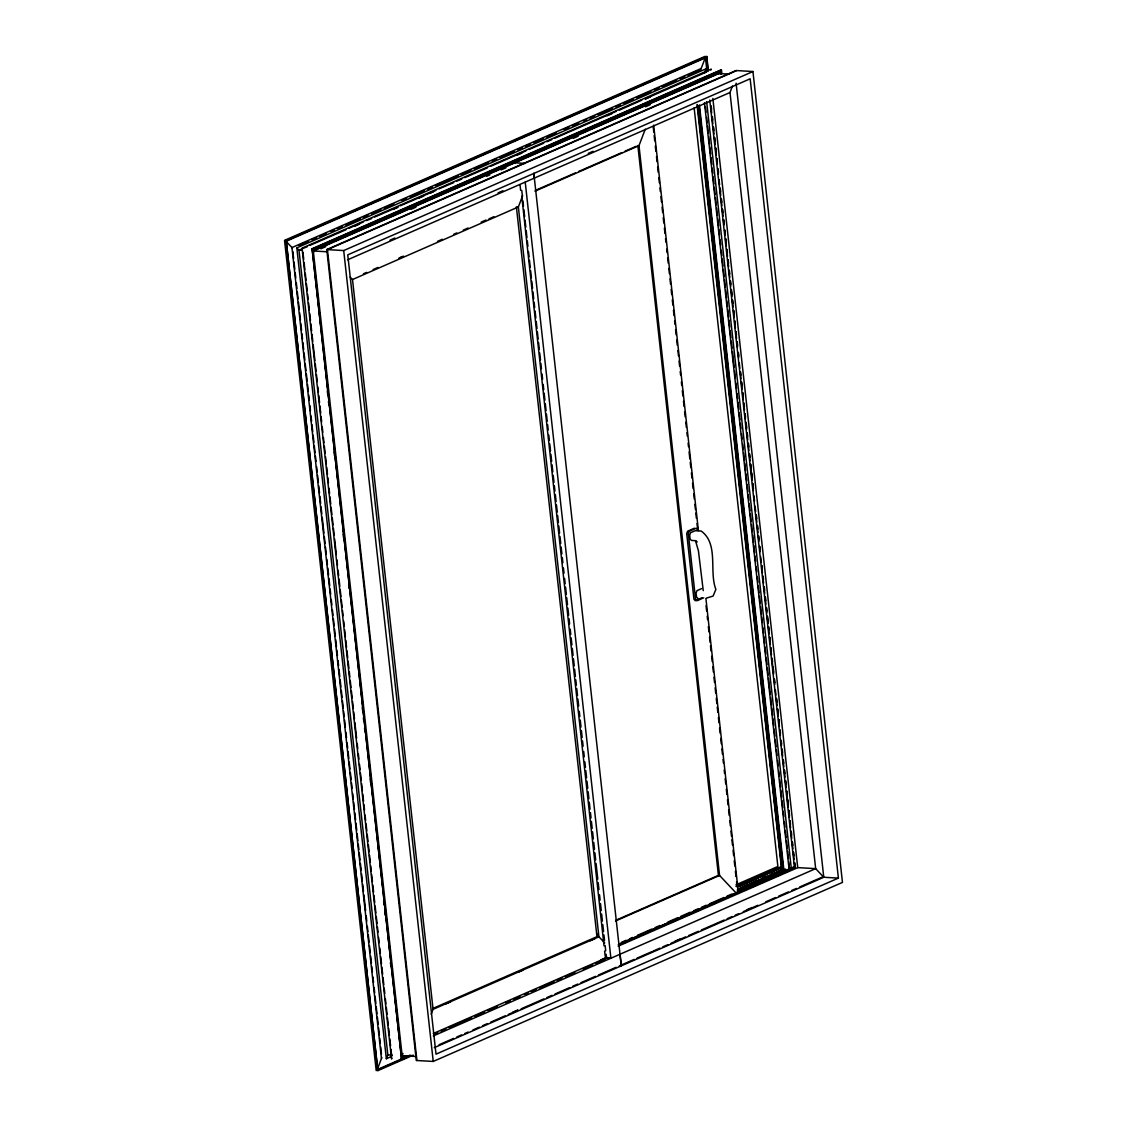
<?xml version="1.0" encoding="UTF-8"?>
<svg xmlns="http://www.w3.org/2000/svg" width="1127" height="1127" viewBox="0 0 1127 1127"><rect width="100%" height="100%" fill="white"/><g stroke="black" fill="none" stroke-linecap="round" stroke-linejoin="round"><path stroke-width="1.5" d="M521.759 196.253L604.044 945.905M522.66 195.647L518.35 206.974L598.916 936.776L604.706 942.919M645.236 129.239L638.995 145.651L719.561 875.454L736.34 893.26M292.485 248.137L285.737 240.967L705.417 57.364L700.797 69.494L687.935 75.129M707.939 71.395L706.756 56.449L286.173 240.46L377.827 1070.65L413.271 1055.14M704.572 72.692L706.051 68.817L296.824 247.841L386.35 1058.732L391.182 1056.619M710.883 70.085L711.25 69.113L302.036 248.151L391.548 1059.042L391.928 1058.07M718.772 73.833L719.998 70.621L311.686 249.25L313.996 251.715M721.35 74.171L721.336 69.705L312.109 248.743L401.635 1059.619L411.299 1055.393M838.403 878.102L436.008 1054.154L347.764 254.857L750.159 78.805L838.403 878.102L823.767 877.257L815.666 868.649L729.986 92.513L732.437 86.046M381.842 1057.478L377.221 1069.622L376.827 1066.128M377.827 1070.65L286.173 240.46M386.35 1058.732L387.829 1054.858L298.979 250.138L296.824 247.841M401.649 1056.985L403.001 1053.421M401.635 1059.619L312.109 248.743M431.218 1014.187L433.078 1009.341L352.497 279.538L350.187 277.073M781.096 869.156L782.476 870.002L782.18 867.297L739.143 886.301M701.543 588.632L696.993 590.647L696.077 593.084L696.514 596.944L697.867 598.367M705.136 56.35L284.539 240.361L376.193 1070.551L410.355 1055.605M286.709 241.023L706.39 57.421M701.163 68.522L291.949 247.56L381.461 1058.45M298.909 245.32L308.559 241.108M311.77 239.699L316.602 237.586M319.814 236.177L326.238 233.374M331.07 231.26L334.282 229.852M337.494 228.443L342.312 226.33M345.538 224.935L360.006 218.596M363.218 217.187L368.036 215.088M371.248 213.679L380.898 209.453M384.11 208.044L393.76 203.832M401.79 200.31L406.622 198.197M409.834 196.802L424.301 190.463M427.513 189.054L432.345 186.955M435.557 185.546L458.055 175.699M461.281 174.291L470.917 170.064M474.129 168.67L488.597 162.33M491.823 160.922L496.641 158.822M499.853 157.414L514.321 151.088M517.532 149.68L522.365 147.567M525.576 146.158L530.394 144.045M533.606 142.636L543.256 138.424M546.468 137.015L556.118 132.803M564.162 129.281L568.98 127.168M572.192 125.759L578.63 122.956M583.448 120.843L586.66 119.434M589.872 118.025L594.704 115.912M597.916 114.517L612.384 108.178M615.596 106.769L620.413 104.67M623.64 103.261L633.275 99.035M636.501 97.626L650.969 91.301M654.181 89.892L658.999 87.779M662.211 86.385L676.679 80.045M679.905 78.636L684.723 76.537M307.389 246.616L298.979 250.138L302.402 250.335M310.249 245.207L345.975 229.739M348.877 228.316L363.359 221.977M366.585 220.568L371.699 218.483M374.629 217.046L397.408 207.227M400.381 205.776L435.994 190.35M439.009 188.885L453.674 182.616M456.717 181.137L461.718 179.094M464.761 177.615L487.442 167.838M490.513 166.345L525.915 150.863M529.141 149.454L543.693 143.228M546.834 141.706L551.737 139.706M554.893 138.184L616.046 111.418M619.258 110.178L641.798 100.162M644.968 98.922L706.065 72.198M354.667 226.259L359.485 224.146M393.238 209.383L398.07 207.269M418.962 198.127L423.78 196.013M430.218 193.196L433.43 191.787M517.025 155.216L521.843 153.117M607.044 115.842L611.862 113.728M645.63 98.965L650.448 96.852M312.658 249.306L720.97 70.677M718.237 73.494L312.644 250.941L313.221 256.181M416.018 1056.492L402.142 1055.689L313.306 250.969L718.927 73.509L729.338 74.114M320.927 248.771L325.745 246.658M411.017 209.354L415.835 207.241M486.625 176.277L489.836 174.868M501.092 169.938L505.924 167.824M573.319 138.339L578.137 136.24M645.461 106.783L650.265 104.684M326.76 249.588L736.016 70.536L752.935 71.522L842.461 882.413L433.233 1061.437L416.286 1060.479L326.76 249.588L343.707 250.56L752.935 71.522M327.408 249.63L736.664 70.578M389.998 240.136L394.844 238.008M498.092 192.844L502.924 190.731M588.266 153.385L593.084 151.286M347.623 259.802L729.986 92.513M535.41 190.407L575.432 172.896M578.63 171.487L621.85 152.582M625.048 151.187L636.248 146.285M534.959 191.167L638.995 145.651L637.854 145.58L718.42 875.383L615.99 920.196M399.409 257.886L402.621 256.477M481.187 222.104L486.005 220.004M363.429 273.791L366.655 272.382M373.093 269.564L377.925 267.451M398.859 258.294L403.677 256.181M437.501 241.389L442.333 239.262M453.603 234.331L456.815 232.923M463.267 230.105L468.085 227.992M489.019 218.835L493.851 216.722M352.497 279.538L518.35 206.974L516.391 206.861L596.972 936.664L432.726 1008.524M694.457 528.197L687.625 531.183L686.709 533.606L693.95 599.254L695.303 600.691L702.121 597.704M703.755 597.803L696.937 600.776L695.584 599.353L688.329 533.705L689.259 531.282L696.077 528.295L697.43 529.732M615.525 920.97L719.561 875.454L718.42 875.383M433.078 1009.341L598.916 936.776L596.972 936.664M445.827 1003.918L450.645 1001.818M517.983 972.347L522.801 970.248M590.139 940.777L594.957 938.678M735.945 884.822L777.884 866.48L694.133 107.826M735.973 886.428L781.138 866.663L781.687 867.241L738.213 886.259M737.875 886.245L781.363 867.226L782.983 868.945L698.74 105.882M782.18 867.297L737.143 887.005L736.537 881.793M739.875 887.963L759.175 879.511M762.077 878.088L767.219 876.003M770.431 874.594L783.307 868.959L783.843 869.537L737.452 889.71M742.566 887.104L747.398 884.991M750.624 883.582L757.076 880.765M760.302 879.356L765.134 877.229M768.36 875.82L774.812 873.002M778.024 871.594L782.871 869.481M737.34 890.203L785.575 869.1M748.089 886.625L752.921 884.512M621.428 942.341L626.232 940.242M629.429 938.847L632.641 937.439M637.445 935.34L651.857 929.042M655.055 927.634L659.858 925.535M667.86 922.027L677.468 917.829M680.666 916.434L690.273 912.222M693.485 910.827L698.289 908.728M701.487 907.32L706.291 905.22M709.489 903.826L723.9 897.515M727.098 896.12L731.902 894.007M737.227 891.527L793.859 866.917L794.605 867.72L738.284 892.359M739.875 890.851L792.971 867.635M618.653 944.37L794.479 867.438L795.028 868.015L794.436 862.775M618.258 944.665L793.563 867.959M619.512 944.806L626.274 942.003M633.994 938.467L639.15 936.368M642.052 934.945L648.49 932.128M653.322 930.014L656.548 928.606M659.76 927.197L664.916 925.098M667.818 923.675L682.314 917.336M685.526 915.927L690.682 913.828M693.584 912.405L703.234 908.165M706.46 906.756L716.448 902.558M724.168 899.008L729.324 896.923M732.226 895.486L738.664 892.669M743.496 890.555L746.722 889.147M749.934 887.738L755.09 885.653M757.992 884.216L772.474 877.877M775.7 876.468L780.856 874.369M783.744 872.946L793.408 868.72M618.174 946.187L797.775 867.621L815.666 868.649L433.303 1035.938M600.832 959.908L606.889 957.26M433.261 1033.544L607.073 957.499M434.529 1033.797L437.755 1032.388M440.981 1030.98L445.813 1028.852M449.039 1027.444L471.621 1017.568M474.861 1016.16L484.54 1011.919M487.766 1010.51L497.444 1006.27M505.502 1002.748L510.348 1000.621M513.574 999.212L520.026 996.395M524.858 994.268L528.084 992.859M531.31 991.45L536.156 989.337M539.382 987.928L553.906 981.575M557.132 980.152L561.964 978.039M565.19 976.63L574.869 972.39M582.941 968.868L592.619 964.627M595.845 963.219L605.523 958.978M403.593 1057.154L406.805 1055.745M401.029 1058.591L407.467 1055.788M378.827 1068.917L401.339 1059.07M402.001 1058.647L410.045 1055.14M512.743 1012.201L517.575 1010.088M675.087 941.172L679.891 939.073M747.229 909.616L752.033 907.503M439.051 1044.771L453.561 1038.418M456.759 1037.023L461.619 1034.882M464.803 1033.501L468.071 1032.064M472.861 1029.979L479.369 1027.134M482.511 1025.753L487.428 1023.598M490.654 1022.189L505.164 1015.836M508.263 1014.483L518.068 1010.201M521.139 1008.848L543.862 998.902M546.891 997.578L551.92 995.38M554.949 994.056L569.656 987.618M572.657 986.308L577.728 984.096M580.954 982.688L595.465 976.334M598.409 975.052L616.117 967.304M619.329 965.895L634.149 959.401M637.037 958.147L651.829 951.681M653.125 951.103L659.858 948.159M662.789 946.877L667.888 944.651M671.1 943.243L685.568 936.917M688.541 935.607L698.416 931.282M701.417 929.972L724.126 920.041M727.169 918.716L732.156 916.533M735.227 915.194L738.594 913.715M743.271 911.673L749.835 908.799M752.921 907.446L757.865 905.277M765.797 901.811L775.545 897.543M778.687 896.176L788.393 891.922M791.563 890.541L796.437 888.414M799.606 887.019L822.132 877.158M434.233 1047.687L823.767 877.257L736.1 83.201M706.235 598.169L713.081 596.07L715.87 589.421C708.869 571.319 718.97 543.848 701.205 531.071L695.148 530.718L690.612 532.705L689.682 535.142L690.104 539.002L691.457 540.439L695.176 540.65L697.049 542.073L695.486 540.664L698.444 550.892L703.248 590.647M514.842 162.795L525.295 163.387M313.306 250.969L327.182 251.786M780.701 867.184L781.687 867.241L697.557 105.29M610.707 958.006L606.481 957.753L606.087 954.259M605.368 957.922L610.904 958.246L525.224 182.109M619.653 965.754L621.315 965.825L620.033 954.245M387.829 1054.858L392.21 1055.111M721.336 69.705L721.717 73.199M719.998 70.621L720.378 74.114M712.856 98.472L797.733 867.635M706.756 56.449L708.305 70.423M711.222 106.079L711.616 109.573M712.391 116.574L712.771 120.068M713.546 127.055L713.926 130.549M714.701 137.536L715.082 141.03M715.856 148.031L716.237 151.525M717.011 158.513L717.406 162.006M718.167 168.994L718.561 172.487M720.294 188.223L720.674 191.717M721.449 198.704L721.843 202.198M722.604 209.185L722.999 212.693M723.773 219.68L724.154 223.174M724.929 230.162L725.309 233.655M725.887 238.896L726.281 242.39M727.042 249.391L727.436 252.885M728.211 259.872L728.591 263.366M729.366 270.353L729.747 273.847M730.521 280.848L730.902 284.342M731.479 289.583L732.057 294.823M732.649 300.064L733.029 303.557M733.804 310.545L734.184 314.053M734.959 321.04L735.339 324.534M736.114 331.521L736.494 335.015M737.269 342.002L737.664 345.51M738.424 352.497L738.819 355.991M740.552 371.713L740.932 375.206M741.707 382.208L742.101 385.702M742.862 392.689L743.256 396.183M744.031 403.17L744.412 406.664M745.186 413.665L745.567 417.159M746.144 422.4L746.722 427.64M747.3 432.881L747.694 436.374M748.469 443.376L748.849 446.87M749.624 453.857L750.004 457.351M750.779 464.338L751.16 467.832M751.737 473.072L752.329 478.327M752.906 483.568L753.484 488.808M756.372 515.025L756.766 518.519M757.527 525.506L757.922 529M758.682 535.987L759.077 539.481M759.852 546.482L760.232 549.976M761.965 565.698L762.359 569.191M763.12 576.193L763.514 579.687M764.289 586.674L764.669 590.168M765.444 597.155L765.825 600.649M766.599 607.65L766.98 611.144M767.557 616.384L768.149 621.625M768.727 626.866L769.107 630.359M769.882 637.347L770.262 640.854M771.037 647.842L771.417 651.336M772.192 658.323L772.587 661.817M773.164 667.057L773.742 672.298M774.517 679.299L774.897 682.793M776.63 698.515L777.024 702.008M777.785 709.01L778.179 712.503M778.954 719.491L779.335 722.985M780.109 729.972L780.49 733.466M781.265 740.467L781.645 743.961M782.223 749.201L782.617 752.695M783.392 759.683L783.772 763.176M784.547 770.164L784.927 773.671M785.702 780.659L786.082 784.153M786.857 791.14L787.238 794.634M787.829 799.874L788.407 805.129M788.985 810.369L789.562 815.61M790.14 820.85L790.52 824.344M791.295 831.332L791.675 834.825M792.45 841.827L792.844 845.32M793.605 852.308L794 855.802M794.774 862.789L795.155 866.283M710.898 106.065L711.672 113.052M712.053 116.546L712.827 123.533M713.222 127.041L713.983 134.028M714.377 137.522L715.152 144.51M715.532 148.003L716.307 154.991M716.687 158.498L717.265 163.739M717.843 168.98L718.42 174.22M718.998 179.461L719.59 184.701M719.97 188.195L720.745 195.196M721.125 198.69L721.9 205.677M722.28 209.171L723.055 216.159M723.435 219.652L724.027 224.907M724.605 230.147L725.182 235.388M725.563 238.882L726.337 245.869M726.718 249.363L727.493 256.35M727.873 259.858L728.648 266.845M729.042 270.339L729.803 277.327M730.197 280.82L730.775 286.061M731.155 289.554L731.93 296.556M732.311 300.05L733.085 307.037M733.48 310.531L734.24 317.518M734.635 321.012L735.41 328.013M735.79 331.507L736.565 338.494M736.945 341.988L737.523 347.229M738.1 352.469L738.678 357.724M739.27 362.964L739.847 368.205M740.228 371.699L741.002 378.686M741.383 382.18L742.158 389.181M742.538 392.675L743.313 399.662M743.707 403.156L744.468 410.143M744.862 413.637L745.44 418.878M745.82 422.386L746.595 429.373M746.976 432.867L747.75 439.854M748.145 443.348L748.906 450.335M749.3 453.829L750.061 460.83M750.455 464.324L752.188 480.046M752.582 483.539L753.343 490.541M753.921 495.781L754.498 501.022M755.09 506.262L755.668 511.503M756.048 514.997L756.823 521.998M757.203 525.492L757.978 532.479M758.358 535.973L758.936 541.214M759.528 546.454L760.105 551.695M760.683 556.949L761.26 562.19M761.641 565.684L762.416 572.671M762.796 576.165L763.571 583.152M763.965 586.66L764.726 593.647M765.12 597.141L765.895 604.128M766.275 607.622L766.853 612.863M767.233 616.356L768.008 623.358M768.403 626.851L769.163 633.839M769.558 637.333L770.333 644.32M770.713 647.814L771.488 654.815M771.868 658.309L773.601 674.031M774.179 679.271L774.756 684.526M775.348 689.766L775.925 695.007M776.306 698.501L777.081 705.488M777.461 708.982L778.236 715.969M778.616 719.477L779.391 726.464M779.785 729.958L780.363 735.198M780.941 740.439L781.518 745.68M781.899 749.173L782.673 756.175M783.054 759.668L783.828 766.656M784.223 770.15L784.984 777.137M785.378 780.631L786.153 787.632M786.533 791.126L788.266 806.847M788.661 810.341L789.421 817.343M789.816 820.836L790.591 827.824M790.971 831.317L791.746 838.305M792.126 841.799L792.901 848.786M793.281 852.294L794.056 859.281M705.417 57.364L706.953 71.339M709.756 100.049L794.479 867.438M706.051 68.817L706.432 72.311M706.643 101.627L791.253 868.044M705.403 106.98L705.995 112.221M706.573 117.462L707.15 122.702M707.531 126.196L708.305 133.183M708.686 136.691L709.461 143.678M709.841 147.172L710.616 154.16M711.01 157.653L711.771 164.641M712.165 168.148L712.743 173.389M713.123 176.883L713.898 183.87M714.279 187.364L715.053 194.351M715.448 197.845L716.208 204.846M716.603 208.34L717.378 215.327M717.758 218.821L718.533 225.809M718.913 229.302L719.491 234.557M720.068 239.797L720.646 245.038M721.238 250.279L721.815 255.519M722.196 259.013L722.971 266.014M723.351 269.508L724.126 276.495M724.506 279.989L725.281 286.976M725.675 290.47L726.436 297.458M726.83 300.965L727.408 306.206M727.788 309.7L728.563 316.687M728.944 320.181L729.718 327.168M730.113 330.662L730.874 337.663M731.268 341.157L732.029 348.144M732.423 351.638L734.156 367.374M734.55 370.868L735.311 377.855M735.889 383.095L736.466 388.336M737.058 393.577L737.636 398.831M738.016 402.325L738.791 409.312M739.171 412.806L739.946 419.793M740.326 423.287L740.904 428.528M741.496 433.782L742.073 439.023M742.651 444.263L743.228 449.504M743.609 452.998L744.383 459.985M744.764 463.493L745.539 470.48M745.933 473.974L746.694 480.961M747.088 484.455L747.863 491.442M748.243 494.95L748.821 500.191M749.201 503.684L749.976 510.672M750.371 514.166L751.131 521.153M751.526 524.647L752.301 531.648M752.681 535.142L753.456 542.129M753.836 545.623L754.611 552.61M754.991 556.104L755.569 561.359M756.147 566.599L756.738 571.84M757.316 577.08L757.893 582.321M758.274 585.815L759.049 592.816M759.429 596.31L760.204 603.297M760.584 606.791L761.359 613.778M761.753 617.272L762.331 622.513M762.909 627.767L763.486 633.008M763.867 636.501L764.641 643.489M765.022 646.983L765.797 653.97M766.191 657.478L766.952 664.465M767.346 667.959L768.121 674.946M768.501 678.44L770.234 694.176M770.629 697.669L771.389 704.657M771.784 708.15L772.558 715.138M772.939 718.632L773.714 725.633M774.094 729.127L774.869 736.114M775.249 739.608L776.024 746.595M776.404 750.089L776.996 755.344M777.574 760.584L778.151 765.825M778.729 771.065L779.306 776.306M779.687 779.799L780.462 786.787M780.842 790.295L781.617 797.282M782.011 800.776L782.772 807.763M783.166 811.257L783.744 816.497M784.322 821.752L784.899 826.993M785.28 830.486L786.054 837.474M786.449 840.967L787.209 847.955M787.604 851.448L788.379 858.45M788.759 861.944L789.534 868.931M704.46 102.712L789.182 870.1M699.43 104.924L783.843 869.537M699.064 105.896L783.307 868.959M696.993 104.515L781.363 867.226M653.646 125.153L698.402 530.578M705.939 598.733L738.34 892.302M653.195 126.858L653.773 132.098M654.153 135.606L654.731 140.847M655.308 146.087L655.886 151.328M656.477 156.568L657.055 161.809M657.633 167.05L658.21 172.29M658.788 177.545L659.365 182.785M659.943 188.026L660.323 191.52M660.915 196.76L661.493 202.001M662.07 207.241L662.648 212.496M663.225 217.736L663.803 222.977M664.381 228.218L664.958 233.458M665.536 238.699L665.93 242.192M666.691 249.194L667.085 252.687M667.663 257.928L668.241 263.169M668.818 268.409L669.396 273.65M669.973 278.89L670.551 284.131M671.128 289.385L671.706 294.626M672.298 299.867L672.875 305.107M673.453 310.348L674.031 315.588M674.608 320.829L674.988 324.337M675.566 329.577L676.144 334.818M676.721 340.058L677.313 345.299M677.89 350.539L678.468 355.78M679.046 361.034L679.623 366.275M680.201 371.516L680.581 375.009M681.356 381.997L681.75 385.49M682.328 390.731L682.906 395.971M683.483 401.226L684.061 406.467M684.638 411.707L685.216 416.948M685.794 422.188L686.371 427.429M686.949 432.669L687.343 436.177M688.104 443.165L688.498 446.658M689.076 451.899L689.851 458.886M690.231 462.38L690.809 467.62M691.386 472.875L691.964 478.116M692.542 483.356L693.133 488.597M693.711 493.837L694.288 499.078M694.866 504.318L695.444 509.573M695.824 513.067L696.401 518.307M696.979 523.548L697.571 528.788M706.051 605.678L706.629 610.919M707.207 616.159L707.601 619.653M708.362 626.654L708.953 631.895M709.531 637.135L710.109 642.376M710.489 645.87L711.067 651.11M711.644 656.351L712.222 661.605M712.799 666.846L713.391 672.086M713.969 677.327L714.546 682.568M715.124 687.808L715.701 693.049M716.279 698.303L716.857 703.544M717.237 707.038L717.829 712.278M718.406 717.519L718.984 722.759M719.561 728L720.139 733.254M720.716 738.495L721.294 743.735M721.872 748.976L722.449 754.217M723.027 759.457L723.421 762.951M724.182 769.952L724.576 773.446M725.154 778.687L725.732 783.927M726.309 789.168L726.887 794.408M727.464 799.649L728.042 804.889M728.62 810.144L729.197 815.384M729.789 820.625L730.366 825.866M730.944 831.106L731.522 836.347M731.902 839.84L732.48 845.095M733.057 850.336L733.635 855.576M734.226 860.817L734.804 866.057M735.382 871.298L735.959 876.538M534.353 178.108L533.804 173.149L621.273 965.839M521.759 190.364L522.336 195.605M522.914 200.845L523.491 206.1M523.886 209.594L524.647 216.581M525.041 220.075L525.816 227.076M526.196 230.57L526.971 237.558M527.351 241.051L527.929 246.306M528.507 251.546L529.084 256.787M529.479 260.281L530.253 267.282M530.634 270.776L531.409 277.763M531.789 281.257L532.564 288.258M532.944 291.752L533.719 298.74M534.113 302.233L534.691 307.488M535.071 310.982L535.846 317.969M536.227 321.463L537.001 328.464M537.396 331.958L538.157 338.945M538.551 342.439L539.326 349.44M539.706 352.934L540.481 359.922M540.861 363.415L541.439 368.656M542.017 373.91L542.594 379.151M543.186 384.392L543.763 389.646M544.144 393.14L544.919 400.127M545.299 403.621L546.074 410.622M546.454 414.116L547.229 421.104M547.623 424.597L548.201 429.838M548.779 435.092L549.356 440.333M549.737 443.827L550.511 450.828M550.892 454.322L551.667 461.309M552.061 464.803L552.822 471.804M553.216 475.298L553.991 482.286M554.371 485.779L554.949 491.02M555.343 494.528L556.104 501.515M556.499 505.009L557.273 512.01M557.654 515.504L558.428 522.491M558.809 525.985L559.584 532.986M559.964 536.48L560.739 543.468M561.133 546.961L561.894 553.963M562.288 557.456L562.866 562.697M563.444 567.938L564.021 573.192M564.599 578.433L565.176 583.673M565.571 587.167L566.332 594.168M566.726 597.662L567.501 604.65M567.881 608.143L568.656 615.145M569.036 618.638L569.614 623.879M570.192 629.12L570.783 634.374M571.164 637.868L571.938 644.855M572.319 648.349L573.094 655.351M573.474 658.844L574.249 665.832M574.629 669.325L575.404 676.327M575.798 679.82L576.376 685.061M576.756 688.555L577.531 695.556M577.912 699.05L578.686 706.037M579.264 711.278L579.841 716.533M580.236 720.026L581.011 727.014M581.391 730.507L582.166 737.509M582.546 741.002L583.124 746.243M583.701 751.484L584.279 756.724M584.871 761.979L585.448 767.219M585.829 770.713L586.603 777.715M586.984 781.208L587.759 788.196M588.139 791.689L588.914 798.691M589.308 802.185L590.069 809.172M590.463 812.666L591.041 817.906M591.421 821.414L592.196 828.401M592.591 831.895L593.351 838.897M593.746 842.39L594.521 849.378M594.901 852.871L595.676 859.873M596.056 863.367L597.789 879.088M598.183 882.596L598.958 889.583M599.536 894.824L600.113 900.079M600.494 903.572L601.269 910.56M601.649 914.053L602.424 921.055M602.818 924.549L603.579 931.536M603.973 935.03L604.551 940.27M605.129 945.525L605.706 950.765M520.068 185.208L520.632 190.364M604.621 951.047L605.185 956.203M597.775 933.776L598.155 937.27M343.707 250.56L433.233 1061.437M327.45 249.602L416.934 1060.521M313.813 261.436L314.391 266.676M314.968 271.931L315.546 277.172M316.123 282.426L316.701 287.667M317.279 292.921L317.856 298.162M318.448 303.417L319.026 308.671M319.406 312.165L320.181 319.166M320.561 322.66L321.153 327.901M321.73 333.155L322.308 338.41M322.885 343.65L323.463 348.905M324.041 354.146L324.618 359.4M325.196 364.641L325.788 369.895M326.365 375.136L326.745 378.644M327.323 383.884L327.901 389.139M328.478 394.38L329.07 399.634M329.647 404.875L330.225 410.129M330.803 415.37L331.38 420.625M331.958 425.879L332.352 429.373M333.127 436.374L333.507 439.868M334.085 445.109L334.663 450.363M335.24 455.618L335.818 460.858M336.409 466.113L336.987 471.354M337.565 476.608L338.142 481.849M338.72 487.103L339.297 492.344M339.875 497.599L340.453 502.839M340.847 506.347L341.425 511.588M342.002 516.842L342.58 522.083M343.157 527.337L343.749 532.578M344.327 537.833L344.904 543.087M345.482 548.328L346.059 553.582M346.637 558.823L347.031 562.317M347.609 567.571L348.187 572.826M348.764 578.066L349.342 583.321M349.919 588.562L350.497 593.816M351.089 599.057L351.666 604.311M352.244 609.552L352.624 613.06M353.399 620.047L353.779 623.555M354.371 628.796L354.949 634.05M355.526 639.291L356.104 644.545M356.681 649.786L357.259 655.041M357.837 660.295L358.414 665.536M359.006 670.79L359.583 676.031M360.161 681.286L360.739 686.526M361.119 690.034L361.711 695.274M362.288 700.529L362.866 705.77M363.443 711.024L364.021 716.265M364.599 721.519L365.176 726.76M365.754 732.015L366.345 737.255M366.923 742.51L367.303 746.004M367.881 751.258L368.459 756.499M369.036 761.753L369.628 766.994M370.205 772.249L370.783 777.489M371.361 782.744L371.938 787.998M372.516 793.239L372.91 796.733M373.685 803.734L374.065 807.242M374.643 812.482L375.221 817.737M375.798 822.978L376.376 828.232M376.967 833.473L377.545 838.727M378.123 843.968L378.7 849.223M379.278 854.463L379.855 859.718M380.433 864.958L381.011 870.213M381.405 873.707L381.983 878.961M382.56 884.202L383.138 889.457M383.715 894.697L384.307 899.952M384.885 905.206L385.462 910.447M386.04 915.702L386.617 920.942M387.195 926.197L387.589 929.69M388.167 934.945L388.745 940.186M389.322 945.44L389.9 950.681M390.477 955.935L391.055 961.176M391.632 966.431L392.224 971.671M392.802 976.926L393.182 980.42M393.957 987.421L394.337 990.915M394.929 996.169L395.69 1003.171M396.084 1006.665L396.662 1011.905M397.239 1017.16L397.817 1022.414M398.394 1027.655L398.972 1032.91M399.564 1038.15L400.141 1043.405M400.719 1048.645L401.297 1053.9M327.309 390.844L327.703 394.337M328.464 401.339L328.859 404.832M334.071 452.026L334.451 455.519M343.129 534.184L343.524 537.678M348.736 584.871L349.116 588.379M362.246 707.235L362.626 710.743M363.401 717.73L363.782 721.224M364.556 728.211L364.937 731.719M370.149 778.912L370.544 782.406M383.659 901.276L384.053 904.77M384.814 911.757L385.209 915.265M390.421 962.458L390.801 965.952M302.952 252.223L303.726 259.21M304.107 262.704L304.882 269.705M305.276 273.199L306.037 280.186M306.431 283.68L307.206 290.681M307.586 294.175L308.164 299.416M308.559 302.909L309.319 309.911M309.714 313.405L310.488 320.392M310.869 323.886L311.644 330.887M312.024 334.381L312.799 341.368M313.179 344.862L314.926 360.598M315.306 364.091L316.081 371.093M316.462 374.587L317.236 381.574M317.814 386.815L318.392 392.069M318.786 395.563L319.547 402.55M319.941 406.044L320.716 413.045M321.096 416.539L321.674 421.78M322.252 427.02L322.829 432.275M323.407 437.515L323.984 442.756M324.379 446.25L325.154 453.251M325.534 456.745L326.309 463.732M326.689 467.226L327.464 474.228M327.844 477.721L328.436 482.962M329.014 488.202L329.591 493.443M329.972 496.951L330.746 503.938M331.127 507.432L331.901 514.433M332.296 517.927L333.057 524.914M333.451 528.408L334.226 535.41M334.606 538.903L336.339 554.625M336.917 559.88L337.494 565.12M338.072 570.361L338.663 575.601M339.044 579.109L339.819 586.096M340.199 589.59L340.974 596.577M341.354 600.085L342.129 607.073M342.523 610.566L343.101 615.807M343.679 621.062L344.256 626.302M344.637 629.796L345.411 636.783M345.792 640.291L346.567 647.278M346.961 650.772L347.722 657.759M348.116 661.267L348.891 668.255M349.271 671.748L349.849 676.989M350.243 680.497L351.004 687.484M351.399 690.978L352.173 697.965M352.554 701.473L353.329 708.46M353.709 711.954L354.484 718.941M354.864 722.449L356.611 738.171M357.189 743.426L357.766 748.666M358.344 753.907L358.921 759.147M359.499 764.402L360.076 769.642M360.471 773.136L361.232 780.123M361.626 783.631L362.401 790.619M362.781 794.112L363.556 801.1M363.936 804.608L364.514 809.848M365.092 815.089L365.669 820.329M366.064 823.837L366.838 830.824M367.219 834.318L367.994 841.306M368.374 844.813L369.149 851.801M369.529 855.294L370.304 862.282M370.698 865.79L371.276 871.03M371.656 874.524L372.431 881.511M372.812 885.005L373.586 892.006M373.981 895.5L374.742 902.488M375.136 905.995L375.911 912.983M376.291 916.476L377.066 923.464M377.446 926.972L378.024 932.212M378.602 937.453L379.179 942.693M379.771 947.948L380.348 953.188M380.729 956.682L381.504 963.67M381.884 967.163L382.659 974.165M383.039 977.658L383.814 984.646M384.208 988.14L384.786 993.394M385.364 998.635L385.941 1003.875M386.322 1007.369L387.096 1014.37M387.477 1017.864L388.252 1024.852M388.646 1028.345L389.407 1035.347M389.801 1038.84L390.576 1045.828M390.956 1049.322L391.731 1056.323M292.865 251.631L293.64 258.632M294.034 262.126L294.795 269.114M295.189 272.607L295.767 277.848M296.345 283.102L296.922 288.343M297.303 291.837L298.077 298.824M298.472 302.332L299.233 309.319M299.627 312.813L300.402 319.8M300.782 323.308L301.557 330.296M301.937 333.789L302.515 339.03M302.909 342.538L303.67 349.525M304.065 353.019L304.839 360.006M305.22 363.514L305.995 370.501M306.375 373.995L307.15 380.982M307.53 384.49L308.305 391.478M308.699 394.971L309.277 400.212M309.855 405.466L310.432 410.707M311.01 415.948L311.587 421.188M311.982 424.696L312.743 431.683M313.137 435.177L313.912 442.164M314.292 445.672L315.067 452.66M315.447 456.153L316.025 461.394M316.602 466.648L317.18 471.889M317.575 475.383L318.349 482.37M318.73 485.878L319.505 492.865M319.885 496.359L320.66 503.346M321.04 506.854L321.815 513.842M322.209 517.335L323.942 533.071M324.322 536.565L325.097 543.552M325.478 547.06L326.252 554.047M326.83 559.288L327.408 564.528M327.802 568.036L328.577 575.024M328.957 578.517L329.732 585.505M330.112 589.012L330.69 594.253M331.268 599.494L331.859 604.734M332.437 609.989L333.014 615.229M333.395 618.723L334.17 625.71M334.55 629.218L335.325 636.206M335.719 639.699L336.48 646.687M336.874 650.194L337.452 655.435M338.03 660.676L338.607 665.916M338.988 669.41L339.762 676.411M340.157 679.905L340.917 686.892M341.312 690.386L342.087 697.388M342.467 700.881L343.242 707.869M343.622 711.362L344.2 716.617M344.594 720.111L345.355 727.098M345.947 732.353L346.524 737.593M347.102 742.834L347.68 748.074M348.06 751.568L348.835 758.57M349.215 762.063L349.99 769.051M350.384 772.544L351.145 779.546M351.539 783.04L352.117 788.28M352.695 793.521L353.272 798.775M353.667 802.269L354.427 809.256M354.822 812.75L355.597 819.752M355.977 823.245L356.752 830.233M357.132 833.726L357.907 840.728M358.287 844.222L358.865 849.462M359.259 852.956L360.034 859.957M360.415 863.451L361.189 870.438M361.57 873.932L362.345 880.934M362.725 884.427L363.5 891.415M363.894 894.908L365.627 910.644M366.205 915.885L366.782 921.139M367.36 926.38L367.937 931.62M368.332 935.114L369.092 942.116M369.487 945.609L370.262 952.597M370.642 956.09L371.417 963.092M371.797 966.586L372.375 971.826M372.952 977.067L373.544 982.321M374.122 987.562L374.699 992.802M375.08 996.296L375.855 1003.298M376.235 1006.791L377.01 1013.779M377.404 1017.272L378.165 1024.274M378.559 1027.768L379.334 1034.755M379.714 1038.249L380.292 1043.503M380.672 1046.997L381.447 1053.984M287.864 260.196L288.244 263.704M293.457 310.897L293.837 314.391M294.612 321.392L294.992 324.886M299.049 361.598L299.444 365.092M300.205 372.093L300.599 375.587M301.374 382.574L301.754 386.068M302.529 393.069L302.909 396.563M303.684 403.551L304.065 407.044M304.642 412.299L305.037 415.793M308.122 443.756L308.502 447.264M309.277 454.251L309.671 457.745M313.715 494.457L314.109 497.951M314.884 504.952L315.264 508.446M319.321 545.158L319.702 548.652M320.477 555.653L320.857 559.147M321.632 566.134L322.026 569.628M322.787 576.63L323.181 580.123M323.956 587.111L324.337 590.618M329.549 637.812L329.929 641.305M335.142 688.512L335.536 692.006M339.776 730.465L340.157 733.973M340.734 739.213L341.129 742.707M341.904 749.694L342.284 753.202M343.059 760.19L343.439 763.683M344.214 770.685L344.594 774.179M345.369 781.166L345.764 784.66M349.807 821.372L350.201 824.879M350.976 831.867L351.356 835.361M355.414 872.073L355.794 875.566M356.569 882.568L356.949 886.061M358.879 903.544L359.274 907.038M360.034 914.025L360.429 917.533M361.006 922.774L361.387 926.267M362.161 933.269L362.556 936.762M363.317 943.75L363.711 947.243M365.641 964.726L366.021 968.22M371.234 1015.427L371.628 1018.921"/></g></svg>
